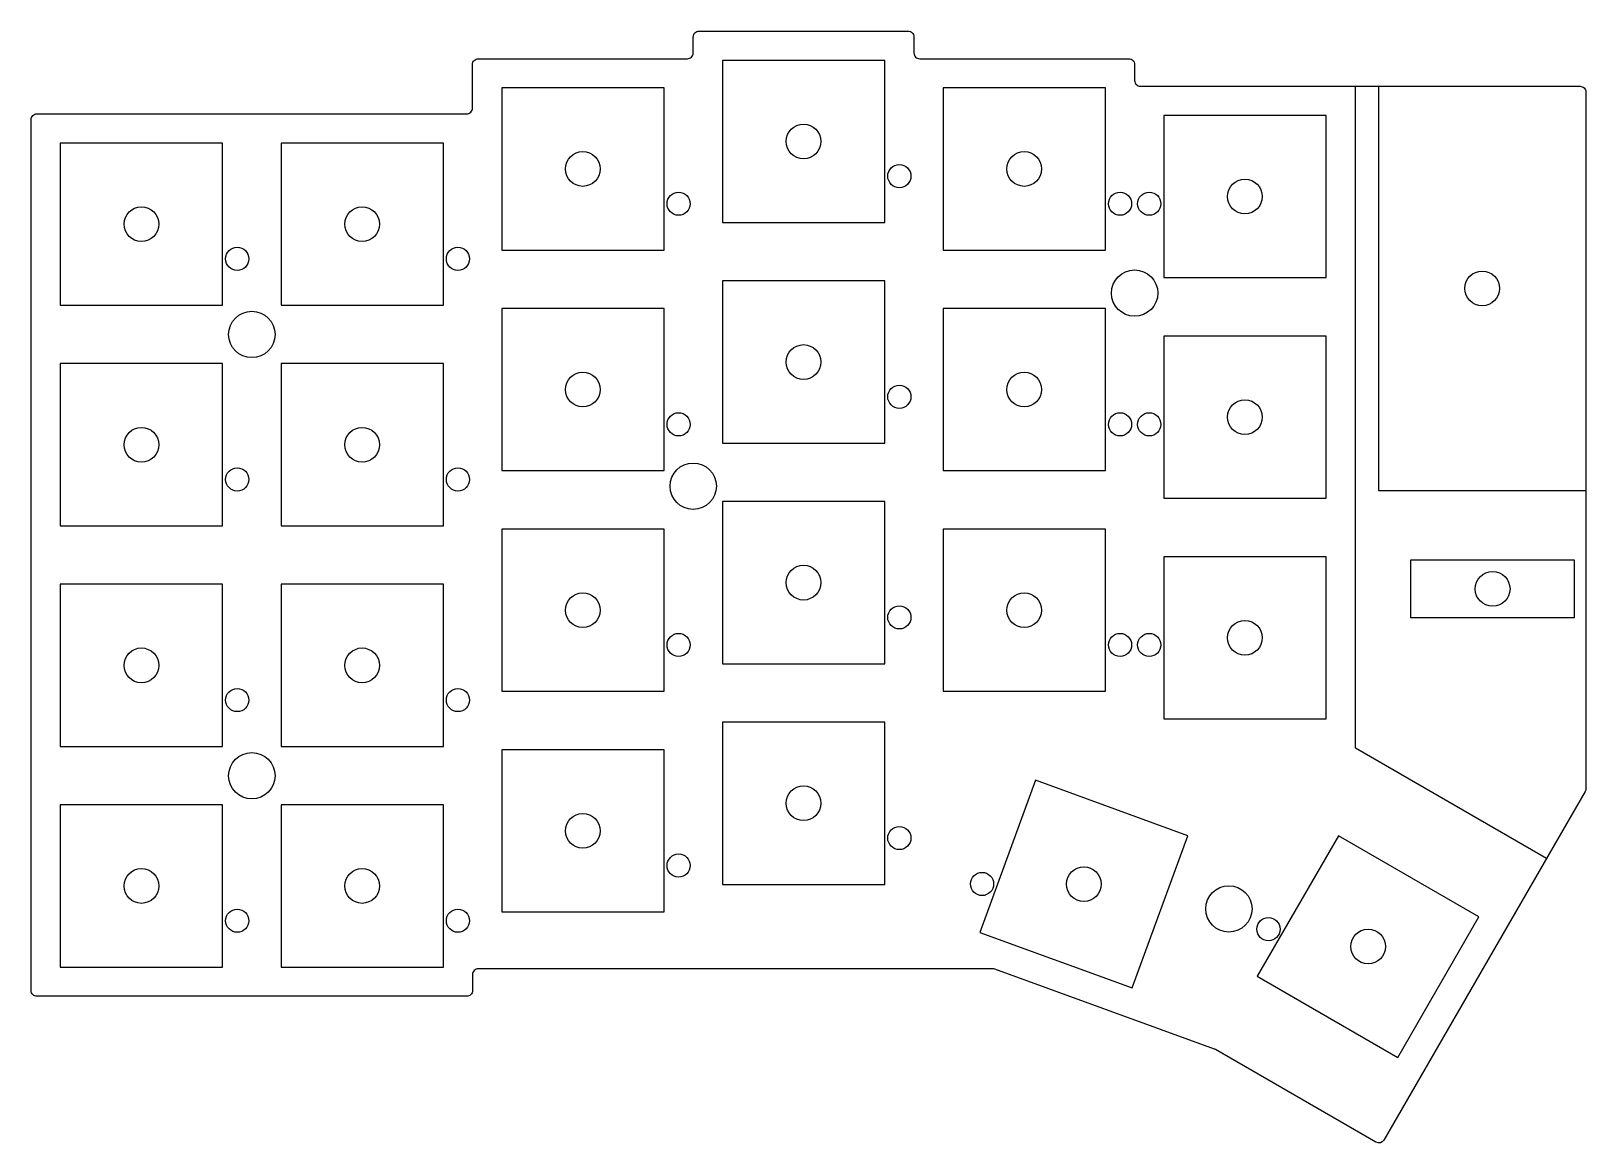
# Model space of a CAD drawing. Header units: millimetres. Extents: x 15 to 149, y 5 to 101.
import ezdxf

# ---------------------------------------------------------------- set-up
doc = ezdxf.new("R2010")
doc.units = ezdxf.units.MM
doc.layers.get('0').update_dxf_attribs({"linetype": 'CONTINUOUS'})

msp = doc.modelspace()

# ---------------------------------------------------------------- linework, layer by layer
for p, q in [((128.92, 39.53), (128.92, 96.68)), ((130.92, 96.68), (130.92, 61.78)), ((130.92, 61.78), (148.82, 61.78)), ((145.42, 30.01), (128.92, 39.53))]:
    msp.add_line(p, q)
msp.add_lwpolyline([(110.37, 96.68), (148.32, 96.68, -0.414214), (148.82, 96.18), (148.82, 36.03, -0.131663), (148.75, 35.78), (131.38, 5.69, -0.414192), (130.7, 5.51), (116.84, 13.51, 0.043646), (116.76, 13.55), (97.79, 20.45, 0.087495), (97.62, 20.48), (53.22, 20.48, 0.414214), (52.72, 19.98), (52.72, 18.6, -0.414214), (52.22, 18.1), (15.12, 18.1, -0.414214), (14.62, 18.6), (14.62, 93.8, -0.414214), (15.12, 94.3), (52.22, 94.3, 0.414214), (52.72, 94.8), (52.72, 98.56, -0.414214), (53.22, 99.06), (71.27, 99.06, 0.414214), (71.77, 99.56), (71.77, 100.95, -0.414214), (72.27, 101.45), (90.32, 101.45, -0.414214), (90.82, 100.95), (90.82, 99.56, 0.414214), (91.32, 99.06), (109.37, 99.06, -0.414214), (109.87, 98.56), (109.87, 97.18, 0.414214)], format="xyb", close=True)
for points in [[(88.3, 98.92), (74.29, 98.92), (74.29, 84.92), (88.3, 84.92)], [(55.24, 96.54), (55.24, 82.54), (69.25, 82.54), (69.25, 96.54)], [(107.35, 96.54), (93.34, 96.54), (93.34, 82.54), (107.35, 82.54)], [(126.39, 94.16), (112.39, 94.16), (112.39, 80.16), (126.39, 80.16)], [(17.14, 91.78), (17.14, 77.78), (31.15, 77.78), (31.15, 91.78)], [(36.19, 91.78), (36.19, 77.78), (50.2, 77.78), (50.2, 91.78)], [(88.3, 65.87), (88.3, 79.87), (74.29, 79.87), (74.29, 65.87)], [(69.25, 63.49), (69.25, 77.49), (55.24, 77.49), (55.24, 63.49)], [(107.35, 77.49), (93.34, 77.49), (93.34, 63.49), (107.35, 63.49)], [(126.39, 75.11), (112.39, 75.11), (112.39, 61.11), (126.39, 61.11)], [(31.15, 58.73), (31.15, 72.73), (17.14, 72.73), (17.14, 58.73)], [(36.19, 58.73), (50.2, 58.73), (50.2, 72.73), (36.19, 72.73)], [(74.29, 46.82), (88.3, 46.82), (88.3, 60.82), (74.29, 60.82)], [(55.24, 44.44), (69.25, 44.44), (69.25, 58.44), (55.24, 58.44)], [(107.35, 58.44), (93.34, 58.44), (93.34, 44.44), (107.35, 44.44)], [(126.39, 56.06), (112.39, 56.06), (112.39, 42.06), (126.39, 42.06)], [(133.72, 50.78), (133.72, 55.78), (147.82, 55.78), (147.82, 50.78)], [(31.15, 53.68), (17.14, 53.68), (17.14, 39.68), (31.15, 39.68)], [(50.2, 53.68), (36.19, 53.68), (36.19, 39.68), (50.2, 39.68)], [(74.29, 41.77), (74.29, 27.77), (88.3, 27.77), (88.3, 41.77)], [(69.25, 25.39), (69.25, 39.39), (55.24, 39.39), (55.24, 25.39)], [(114.46, 31.97), (101.3, 36.76), (96.52, 23.61), (109.67, 18.82)], [(17.14, 34.63), (17.14, 20.63), (31.15, 20.63), (31.15, 34.63)], [(50.2, 20.63), (50.2, 34.63), (36.19, 34.63), (36.19, 20.63)], [(127.46, 31.96), (120.46, 19.83), (132.59, 12.83), (139.59, 24.96)]]:
    msp.add_lwpolyline(points, close=True)
for centre, radius in [((81.29, 91.92), 1.5), ((62.24, 89.54), 1.5), ((89.56, 88.92), 1), ((100.34, 89.54), 1.5), ((119.39, 87.16), 1.5), ((70.51, 86.54), 1), ((108.61, 86.54), 1), ((111.13, 86.54), 1), ((24.14, 84.78), 1.5), ((43.19, 84.78), 1.5), ((32.41, 81.78), 1), ((51.46, 81.78), 1), ((109.87, 78.82), 2), ((139.87, 79.23), 1.5), ((33.67, 75.25), 2), ((81.29, 72.87), 1.5), ((62.24, 70.49), 1.5), ((100.34, 70.49), 1.5), ((89.56, 69.87), 1), ((70.51, 67.49), 1), ((108.61, 67.49), 1), ((111.13, 67.49), 1), ((119.39, 68.11), 1.5), ((24.14, 65.73), 1.5), ((43.19, 65.73), 1.5), ((32.41, 62.73), 1), ((51.46, 62.73), 1), ((71.77, 62.15), 2), ((81.29, 53.82), 1.5), ((140.77, 53.28), 1.5), ((62.24, 51.44), 1.5), ((100.34, 51.44), 1.5), ((89.56, 50.82), 1), ((119.39, 49.06), 1.5), ((70.51, 48.44), 1), ((108.61, 48.44), 1), ((111.13, 48.44), 1), ((24.14, 46.68), 1.5), ((43.19, 46.68), 1.5), ((32.41, 43.68), 1), ((51.46, 43.68), 1), ((33.67, 37.15), 2), ((81.29, 34.77), 1.5), ((62.24, 32.39), 1.5), ((89.56, 31.77), 1), ((70.51, 29.39), 1), ((24.14, 27.63), 1.5), ((43.19, 27.63), 1.5), ((96.7, 27.8), 1), ((105.49, 27.79), 1.5), ((118.01, 25.65), 2), ((32.41, 24.63), 1), ((51.46, 24.63), 1), ((121.42, 23.9), 1), ((130.02, 22.4), 1.5)]:
    msp.add_circle(centre, radius)

doc.saveas('drawing.dxf')
